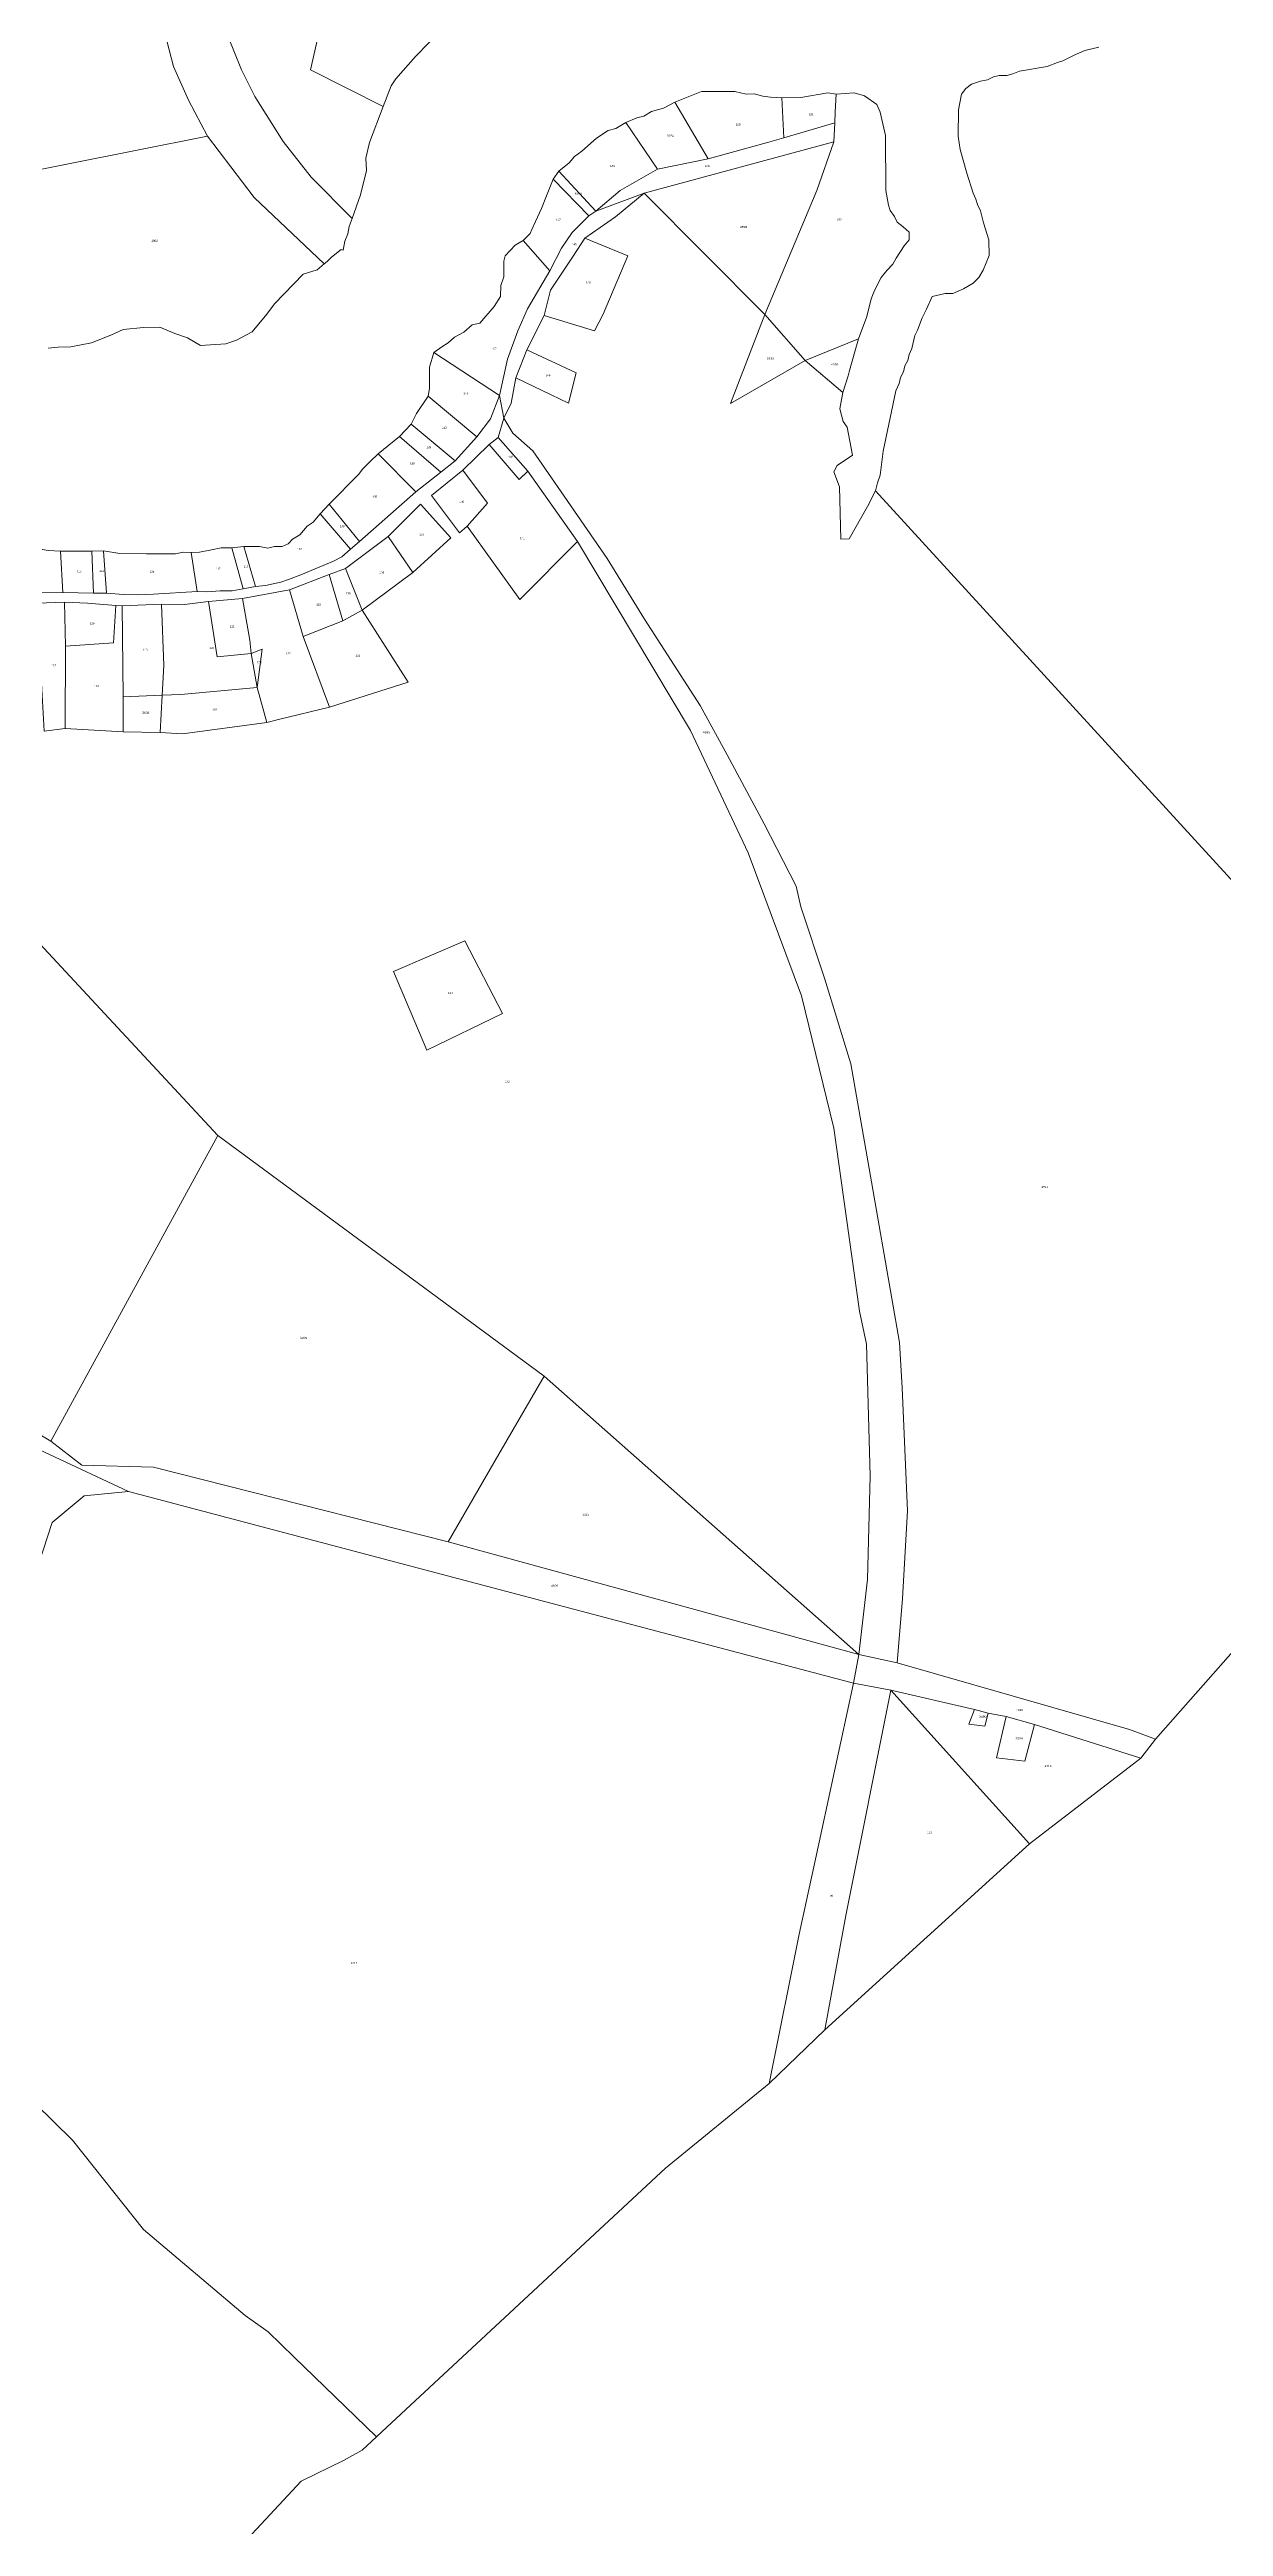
# Model space of a CAD drawing. Header units: metres. Extents: x 208626 to 229755, y 5040476 to 5064226.
# Drawn here: x 220173 to 220980, y 5042974 to 5044678 of the extents above; entities that cross this region are included whole.
import ezdxf

# ---------------------------------------------------------------- set-up
doc = ezdxf.new("R2010")
doc.units = ezdxf.units.M
doc.header["$LTSCALE"] = 0.56
doc.layers.add('6', color=7, linetype='Continuous', lineweight=13)
doc.layers.add('61', color=7, linetype='Continuous')

msp = doc.modelspace()

# ---------------------------------------------------------------- linework, layer by layer
at = {"layer": '6'}
for points in [[(219957.2266, 5044674.4861), (220185.8884, 5044900.7114), (220240.861, 5044853.8242), (220240.861, 5044826.1814), (220236.4963, 5044782.5348), (220237.9512, 5044753.4371), (220243.7707, 5044724.3393), (220249.5903, 5044699.6063), (220258.3196, 5044666.1439), (220268.5038, 5044642.8657), (220281.5978, 5044618.1327), (220136.1729, 5044589.1791), (220132.4345, 5044588.3067), (220134.7727, 5044594.3964), (220115.2442, 5044590.4657), (220091.8955, 5044631.7106), (219998.6915, 5044607.8571)], [(220352.3586, 5044663.7936), (220367.6587, 5044730.4233), (220388.4105, 5044726.5079), (220436.3852, 5044685.0848), (220433.462, 5044682.0641), (220424.5241, 5044672.8554), (220411.0071, 5044657.6081), (220407.8937, 5044652.7152), (220402.4883, 5044638.4944)], [(220569.3089, 5044627.6157), (220576.9133, 5044630.845), (220581.7052, 5044631.8867), (220587.0179, 5044635.116), (220595.0938, 5044637.4303), (220603.0602, 5044641.4704), (220625.7875, 5044602.5619), (220591.0114, 5044595.4408)], [(220603.0602, 5044641.4704), (220621.1859, 5044648.8665), (220644.1035, 5044648.8665), (220651.9163, 5044647.0956), (220657.4374, 5044647.1998), (220663.3751, 5044645.7414), (220668.792, 5044645.0122), (220676.5269, 5044644.6385), (220677.8548, 5044616.9903), (220666.5835, 5044613.8601), (220625.7875, 5044602.5619)], [(220664.7702, 5044495.5143), (220700.6748, 5044580.9082), (220712.3909, 5044614.2691), (220713.0344, 5044627.3128), (220713.299, 5044634.9011), (220713.896, 5044646.9874), (220726.2301, 5044647.9125), (220733.3222, 5044645.9596), (220741.956, 5044640.0495), (220744.1075, 5044634.6993), (220747.8285, 5044618.6679), (220748.0202, 5044580.8974), (220749.9731, 5044570.7732), (220751.0524, 5044567.0216), (220753.9817, 5044563.013), (220755.7804, 5044559.0559), (220759.9945, 5044555.921), (220764.1573, 5044552.118), (220764.0031, 5044546.9274), (220760.7654, 5044542.8674), (220755.0609, 5044534.1822), (220752.9539, 5044530.1222), (220748.7911, 5044525.8053), (220744.9367, 5044520.9745), (220740.2601, 5044511.9295), (220737.9988, 5044506.2764), (220735.0695, 5044494.0451), (220729.3136, 5044478.8845), (220692.615, 5044463.9569)], [(220676.5269, 5044644.6385), (220689.6391, 5044644.8803), (220708.1401, 5044647.9638), (220713.896, 5044646.9874), (220713.299, 5044634.9011), (220713.0344, 5044627.3128), (220677.8548, 5044616.9903)], [(220523.1612, 5044594.0727), (220530.349, 5044599.8021), (220533.8908, 5044604.1773), (220538.9952, 5044607.9274), (220549.2039, 5044616.8861), (220557.1209, 5044621.9905), (220562.3294, 5044623.553), (220569.3089, 5044627.6157), (220591.0114, 5044595.4408), (220565.3512, 5044580.8611), (220548.7217, 5044566.7059)], [(220548.7217, 5044566.7059), (220565.3512, 5044580.8611), (220591.0114, 5044595.4408), (220625.7875, 5044602.5619), (220666.5835, 5044613.8601), (220677.8548, 5044616.9903), (220713.0344, 5044627.3128), (220712.3909, 5044614.2691), (220581.8547, 5044579.0486)], [(220581.8547, 5044579.0486), (220712.3909, 5044614.2691), (220700.6748, 5044580.9082), (220664.7702, 5044495.5143)], [(220498.626, 5044546.4215), (220503.4195, 5044551.3445), (220504.5855, 5044554.0651), (220507.1765, 5044559.3768), (220511.3147, 5044568.5295), (220514.8202, 5044577.2551), (220519.2027, 5044588.6558), (220543.8249, 5044563.3435), (220532.3529, 5044551.8226), (220525.1113, 5044541.2044), (220516.9467, 5044525.4583)], [(220519.2027, 5044588.6558), (220523.1612, 5044594.0727), (220548.7217, 5044566.7059), (220543.8249, 5044563.3435)], [(220482.3561, 5044439.9238), (220487.9386, 5044464.8321), (220495.0428, 5044484.2502), (220501.6734, 5044499.4058), (220516.9467, 5044525.4583), (220525.1113, 5044541.2044), (220532.3529, 5044551.8226), (220543.8249, 5044563.3435), (220548.7217, 5044566.7059), (220581.8547, 5044579.0486), (220562.1834, 5044562.7575), (220541.0157, 5044548.11), (220532.9717, 5044535.7345), (220517.5024, 5044512.2212), (220513.171, 5044494.8956), (220501.2006, 5044471.2219), (220493.6192, 5044451.9767), (220490.3955, 5044434.5392), (220485.3953, 5044424.1817)], [(220513.171, 5044494.8956), (220517.5024, 5044512.2212), (220532.9717, 5044535.7345), (220541.0157, 5044548.11), (220570.5999, 5044535.9557), (220553.6875, 5044495.7158), (220547.8222, 5044484.3764)], [(220437.3474, 5044469.4669), (220442.6309, 5044473.2385), (220447.1935, 5044476.0742), (220451.3392, 5044479.9607), (220457.9464, 5044483.4587), (220463.5172, 5044488.3817), (220468.8288, 5044489.6772), (220478.8044, 5044500.9483), (220483.0797, 5044507.9442), (220483.3388, 5044515.5878), (220485.2821, 5044521.5473), (220485.2821, 5044532.1706), (220486.1889, 5044535.9277), (220493.1848, 5044543.3122), (220498.626, 5044546.4215), (220516.9467, 5044525.4583), (220501.6734, 5044499.4058), (220495.0428, 5044484.2502), (220487.9386, 5044464.8321), (220482.3561, 5044439.9238)], [(220641.2568, 5044434.2559), (220664.7702, 5044495.5143), (220692.615, 5044463.9569)], [(220433.3313, 5044439.2811), (220434.3677, 5044444.5928), (220434.2382, 5044459.3618), (220437.3474, 5044469.4669), (220482.3561, 5044439.9238), (220476.1684, 5044423.8357), (220466.8868, 5044411.4603)], [(220493.6192, 5044451.9767), (220501.2006, 5044471.2219), (220535.0255, 5044455.4759), (220529.7768, 5044434.4811)], [(220692.615, 5044463.9569), (220729.3136, 5044478.8845), (220722.9924, 5044456.9402), (220722.2215, 5044453.24), (220718.4699, 5044441.831)], [(220421.7164, 5044420.1231), (220425.299, 5044427.4918), (220433.3313, 5044439.2811), (220466.8868, 5044411.4603), (220451.8135, 5044394.8772)], [(220399.0457, 5044399.6587), (220413.5629, 5044411.7366), (220442.1277, 5044387.1855), (220424.8845, 5044373.4924)], [(220413.5629, 5044411.7366), (220421.7164, 5044420.1231), (220451.8135, 5044394.8772), (220442.1277, 5044387.1855)], [(220481.4089, 5044410.8803), (220485.3953, 5044424.1817), (220491.4669, 5044413.8243), (220505.3959, 5044401.681), (220526.8252, 5044370.6086), (220556.4689, 5044327.7502), (220582.184, 5044285.9632), (220620.3995, 5044226.6756), (220638.9715, 5044192.746), (220664.3294, 5044145.2445), (220686.473, 5044102.386), (220689.6874, 5044088.0999), (220705.7593, 5044039.1698), (220723.9741, 5043980.2394), (220738.2161, 5043898.9793), (220752.1893, 5043818.8058), (220757.5466, 5043788.4477), (220759.3324, 5043757.3753), (220762.9039, 5043672.7298), (220759.4667, 5043612.568), (220755.7858, 5043568.2652), (220729.3767, 5043573.8926), (220735.5129, 5043625.5368), (220737.293, 5043696.7425), (220734.6813, 5043787.2827), (220729.8564, 5043810.0187), (220712.3144, 5043935.856), (220690.1533, 5044026.8332), (220653.4125, 5044125.3918), (220613.7558, 5044209.3708), (220535.9765, 5044339.4204), (220501.7608, 5044387.8925)], [(220365.2691, 5044365.1984), (220385.7128, 5044385.7105), (220388.1059, 5044389.1975), (220393.5074, 5044394.5307), (220399.0457, 5044399.6587), (220424.8845, 5044373.4924), (220386.1197, 5044339.4955)], [(220457.0904, 5044388.5261), (220475.3348, 5044406.1406), (220496.0053, 5044382.1246), (220501.7608, 5044387.8925), (220535.9765, 5044339.4204), (220496.375, 5044299.5021), (220460.2585, 5044349.8751), (220474.1982, 5044365.7157)], [(220475.3348, 5044406.1406), (220481.4089, 5044410.8803), (220501.7608, 5044387.8925), (220496.0053, 5044382.1246)], [(220435.5769, 5044371.1163), (220457.0904, 5044388.5261), (220474.1982, 5044365.7157), (220460.2585, 5044349.8751), (220454.8727, 5044345.4398)], [(220358.9787, 5044358.4294), (220365.2691, 5044365.1984), (220386.1197, 5044339.4955), (220379.9585, 5044334.0922)], [(220405.767, 5044342.9053), (220428.0527, 5044365.1761), (220448.8533, 5044341.9548), (220422.8748, 5044318.194)], [(220306.605, 5044335.9354), (220317.3392, 5044335.8661), (220323.0825, 5044334.8405), (220327.7319, 5044335.8661), (220332.9283, 5044336.0028), (220336.9624, 5044337.7806), (220340.0392, 5044340.9257), (220345.0989, 5044344.0026), (220350.0218, 5044350.0194), (220354.2609, 5044352.7544), (220358.9787, 5044358.4294), (220379.9585, 5044334.0922), (220374.0658, 5044328.9242), (220368.1885, 5044325.8312), (220345.8097, 5044316.5873), (220337.325, 5044313.1782), (220332.0763, 5044311.4286), (220321.5789, 5044309.0958), (220314.5253, 5044308.3728)], [(220081.4492, 5044320.9332), (220088.9712, 5044322.0546), (220094.3043, 5044320.9606), (220097.7914, 5044321.8495), (220103.9508, 5044322.0035), (220109.2098, 5044323.9691), (220115.7761, 5044324.8135), (220126.0297, 5044327.9347), (220129.927, 5044329.9176), (220137.7216, 5044331.7637), (220142.9864, 5044332.8576), (220149.9641, 5044332.8922), (220155.1569, 5044334.02), (220168.2162, 5044333.8833), (220171.9768, 5044333.1311), (220180.5226, 5044332.658), (220182.1844, 5044304.2286), (220154.9539, 5044304.1806), (220134.9916, 5044302.2125), (220116.605, 5044299.2989), (220094.9707, 5044294.7917)], [(220180.5226, 5044332.658), (220202.0658, 5044332.7751), (220203.1919, 5044303.8472), (220182.1844, 5044304.2286)], [(220202.0658, 5044332.7751), (220210.0274, 5044332.8922), (220212.2249, 5044303.7939), (220203.1919, 5044303.8472)], [(220210.0274, 5044332.8922), (220221.4109, 5044331.0799), (220239.6439, 5044330.8847), (220250.88, 5044330.9432), (220259.6646, 5044330.8847), (220264.8966, 5044331.9688), (220270.4348, 5044331.9004), (220274.4203, 5044304.9774), (220244.506, 5044303.1417), (220233.4215, 5044302.6702), (220223.9133, 5044302.8557), (220212.2249, 5044303.7939)], [(220270.4348, 5044331.9004), (220276.1098, 5044331.9688), (220284.2614, 5044333.7448), (220290.9469, 5044335.0456), (220298.3679, 5044334.985), (220306.0803, 5044306.962), (220298.5619, 5044305.4298), (220290.2677, 5044305.4298), (220281.1153, 5044304.8578), (220274.4203, 5044304.9774)], [(220298.3679, 5044334.985), (220306.605, 5044335.9354), (220314.5253, 5044308.3728), (220306.0803, 5044306.962)], [(220376.3985, 5044320.7596), (220405.767, 5044342.9053), (220422.8748, 5044318.194), (220388.0255, 5044292.2154)], [(220337.9693, 5044306.1552), (220365.318, 5044316.6773), (220374.7451, 5044284.8592), (220347.3646, 5044274.0397)], [(220365.318, 5044316.6773), (220376.3985, 5044320.7596), (220388.0255, 5044292.2154), (220374.7451, 5044284.8592)], [(220164.7093, 5044297.1097), (220183.1683, 5044297.6314), (220183.999, 5044267.5042), (220183.7585, 5044210.8775), (220169.1893, 5044208.9768), (220165.7963, 5044270.8502), (220165.8534, 5044270.854)], [(220183.1683, 5044297.6314), (220199.0959, 5044296.9642), (220218.5314, 5044295.3836), (220216.9473, 5044269.7218), (220183.999, 5044267.5042)], [(220183.7585, 5044210.8775), (220183.999, 5044267.5042), (220216.9473, 5044269.7218), (220218.5314, 5044295.3836), (220222.9668, 5044295.0668), (220223.5146, 5044232.593), (220223.6004, 5044208.5772)], [(220222.9668, 5044295.0668), (220249.8957, 5044296.334), (220251.4798, 5044254.1981), (220250.357, 5044233.7063), (220223.5146, 5044232.593)], [(220249.8957, 5044296.334), (220265.7363, 5044296.0172), (220282.3733, 5044298.0958), (220288.1666, 5044260.1495), (220311.674, 5044262.4352), (220315.7925, 5044238.9911), (220263.2018, 5044234.239), (220250.357, 5044233.7063), (220251.4798, 5044254.1981)], [(220282.3733, 5044298.0958), (220305.6545, 5044300.1357), (220310.7235, 5044271.6227), (220311.674, 5044262.4352), (220288.1666, 5044260.1495)], [(220305.6545, 5044300.1357), (220337.9693, 5044306.1552), (220347.3646, 5044274.0397), (220365.5319, 5044225.3682), (220331.29, 5044217.1658), (220322.4456, 5044214.9135), (220315.7925, 5044238.9911), (220319.2774, 5044265.2865), (220311.674, 5044262.4352), (220310.7235, 5044271.6227)], [(220347.3646, 5044274.0397), (220374.7451, 5044284.8592), (220388.0255, 5044292.2154), (220419.5544, 5044242.6125), (220365.5319, 5044225.3682)], [(220311.674, 5044262.4352), (220319.2774, 5044265.2865), (220315.7925, 5044238.9911)], [(220223.5146, 5044232.593), (220250.357, 5044233.7063), (220248.9453, 5044207.9436), (220223.6004, 5044208.5772)], [(220248.9453, 5044207.9436), (220250.357, 5044233.7063), (220263.2018, 5044234.239), (220315.7925, 5044238.9911), (220322.4456, 5044214.9135), (220264.4266, 5044207.0381)], [(220409.52, 5044043.6809), (220458.5186, 5044064.6811), (220484.5178, 5044014.6807), (220432.5193, 5043989.6805)], [(220173.8779, 5043720.7744), (220288.6971, 5043930.8312), (220512.9951, 5043765.278), (220482.0313, 5043711.719), (220447.1298, 5043651.3489), (220244.3681, 5043702.8649), (220195.2404, 5043704.2061)], [(220447.1298, 5043651.3489), (220482.0313, 5043711.719), (220512.9951, 5043765.278), (220729.3767, 5043573.8926)], [(220135.9053, 5043738.1118), (220154.5832, 5043732.0877), (220173.8779, 5043720.7744), (220195.2404, 5043704.2061), (220244.3681, 5043702.8649), (220447.1298, 5043651.3489), (220729.3767, 5043573.8926), (220725.7221, 5043554.3311), (220227.2822, 5043686.0616), (220151.4766, 5043721.5143)], [(220073.2638, 5043353.1551), (220174.768, 5043664.6999), (220196.7511, 5043683.0566), (220227.2822, 5043686.0616), (220725.7221, 5043554.3311), (220699.6429, 5043433.0841), (220688.4, 5043381.6878), (220681.9754, 5043349.5652), (220667.7785, 5043278.854), (220596.514, 5043220.6752), (220404.9193, 5043042.5696), (220397.8063, 5043035.9575), (220354.9, 5043077.4832), (220341.2707, 5043090.674), (220323.2512, 5043108.1137), (220307.4776, 5043119.3533), (220237.696, 5043178.454), (220188.741, 5043239.8993)], [(220725.7221, 5043554.3311), (220729.3767, 5043573.8926), (220755.7858, 5043568.2652), (220915.6315, 5043522.4166), (220933.442, 5043515.7259), (220923.3179, 5043502.707), (220850.3321, 5043525.8488), (220830.7505, 5043531.1892), (220818.5288, 5043533.5298), (220808.9381, 5043536.0985), (220751.4367, 5043549.5269)], [(220667.7785, 5043278.854), (220681.9754, 5043349.5652), (220688.4, 5043381.6878), (220699.6429, 5043433.0841), (220725.7221, 5043554.3311), (220751.4367, 5043549.5269), (220720.5226, 5043394.5369), (220706.0674, 5043315.8364)], [(220706.0674, 5043315.8364), (220720.5226, 5043394.5369), (220751.4367, 5043549.5269), (220846.9065, 5043443.7448)], [(220751.4367, 5043549.5269), (220808.9381, 5043536.0985), (220805.0378, 5043526.0865), (220816.2027, 5043524.6909), (220818.5288, 5043533.5298), (220830.7505, 5043531.1892), (220824.1113, 5043502.8261), (220843.65, 5043500.5001), (220850.3321, 5043525.8488), (220923.3179, 5043502.707), (220846.9065, 5043443.7448)], [(220805.0378, 5043526.0865), (220808.9381, 5043536.0985), (220818.5288, 5043533.5298), (220816.2027, 5043524.6909)], [(220824.1113, 5043502.8261), (220830.7505, 5043531.1892), (220850.3321, 5043525.8488), (220843.65, 5043500.5001)]]:
    msp.add_lwpolyline(points, close=True, dxfattribs=at)
for points in [[(221052.0033, 5044817.0432), (221056.7827, 5044822.131), (221062.9788, 5044829.0887), (221065.1596, 5044833.1802), (221069.8362, 5044837.9083), (221071.9947, 5044842.0196), (221078.4701, 5044848.3922), (221651.483, 5044275.6831), (221224.4956, 5043845.6799), (220741.0309, 5044374.302)], [(220378.1349, 5044551.0201), (220376.0025, 5044545.9351), (220374.909, 5044539.7019), (220373.4567, 5044540.2714), (220366.8714, 5044534.9997), (220363.9736, 5044531.8831), (220361.8958, 5044530.4615), (220313.6053, 5044575.941), (220281.5978, 5044618.1327), (220268.5038, 5044642.8657), (220258.3196, 5044666.1439), (220249.5903, 5044699.6063), (220243.7707, 5044724.3393), (220237.9512, 5044753.4371), (220236.4963, 5044782.5348)], [(220367.6587, 5044730.4233), (220352.3586, 5044663.7936), (220402.4883, 5044638.4944), (220393.106, 5044613.811), (220390.3975, 5044602.9772), (220390.984, 5044594.5977), (220386.8765, 5044577.7885), (220381.0328, 5044561.5181), (220352.9675, 5044590.0271), (220333.5382, 5044614.5325), (220314.1089, 5044645.5143), (220305.0069, 5044663.8933), (220294.8547, 5044688.7488)], [(220294.8547, 5044688.7488), (220305.0069, 5044663.8933), (220314.1089, 5044645.5143), (220333.5382, 5044614.5325), (220352.9675, 5044590.0271), (220381.0328, 5044561.5181), (220379.0098, 5044556.1051), (220378.1349, 5044551.0201)], [(220822.0246, 5044658.9617), (220825.9817, 5044659.9382), (220831.2751, 5044659.9895), (220835.2837, 5044661.1202), (220840.0117, 5044662.9703), (220858.9753, 5044666.0538), (220866.1188, 5044668.9317), (220869.8704, 5044670.011), (220877.5278, 5044673.9167), (220884.9796, 5044677.0517), (220894.5899, 5044679.4157)], [(220741.0309, 5044374.302), (220742.213, 5044379.6982), (220744.0631, 5044385.0429), (220746.3243, 5044401.5397), (220755.0095, 5044442.9616), (220757.1725, 5044448.0989), (220758.093, 5044452.1607), (220760.1264, 5044456.1545), (220761.0224, 5044460.2293), (220763.0781, 5044463.8781), (220764.0545, 5044467.9894), (220765.9046, 5044472.0494), (220767.9089, 5044480.9916), (220769.8104, 5044484.6918), (220773.0995, 5044493.1715), (220775.9774, 5044499.1329), (220779.8318, 5044507.8182), (220788.8254, 5044509.9766), (220794.016, 5044509.9766), (220801.4678, 5044513.1115), (220808.046, 5044516.9659), (220812.0031, 5044520.9745), (220814.9325, 5044525.9081), (220819.0952, 5044536.0837), (220818.941, 5044546.9274), (220815.138, 5044558.6447), (220813.0824, 5044566.9188), (220810.9753, 5044571.133), (220809.9989, 5044574.936), (220808.046, 5044578.9959), (220803.8318, 5044592.769), (220799.0524, 5044609.0602), (220797.7397, 5044618.2551), (220797.9732, 5044636.2465), (220800.0802, 5044647.1416), (220802.9582, 5044650.996), (220807.0181, 5044653.9767), (220813.0824, 5044655.981), (220817.9646, 5044656.906), (220822.0246, 5044658.9617)], [(220136.1729, 5044589.1791), (220281.5978, 5044618.1327), (220313.6053, 5044575.941), (220361.8958, 5044530.4615), (220357.0835, 5044526.3278), (220347.3331, 5044523.3485), (220327.5613, 5044502.7643), (220322.4153, 5044495.7223), (220312.394, 5044483.5342), (220301.5601, 5044477.8465), (220294.2473, 5044475.4088), (220276.7158, 5044474.3117), (220267.9212, 5044479.4419), (220259.1266, 5044482.3734), (220248.8662, 5044486.7707), (220237.6406, 5044486.5135), (220223.5566, 5044485.1593), (220215.1604, 5044481.3674), (220201.8889, 5044475.9505), (220187.5341, 5044473.2421), (220178.867, 5044472.9712), (220172.0959, 5044472.4295)], [(220485.3953, 5044424.1817), (220490.3955, 5044434.5392), (220493.6192, 5044451.9767), (220529.7768, 5044434.4811), (220535.0255, 5044455.4759), (220501.2006, 5044471.2219), (220513.171, 5044494.8956), (220547.8222, 5044484.3764), (220553.6875, 5044495.7158), (220570.5999, 5044535.9557), (220541.0157, 5044548.11), (220562.1834, 5044562.7575), (220581.8547, 5044579.0486), (220664.7702, 5044495.5143), (220641.2568, 5044434.2559), (220692.615, 5044463.9569), (220718.4699, 5044441.831), (220716.4739, 5044430.6105), (220718.6168, 5044422.0388), (220721.4741, 5044418.1101), (220725.0456, 5044398.8238), (220714.6557, 5044391.7849), (220712.1881, 5044387.3949), (220716.1168, 5044377.0374), (220717.1882, 5044340.9649), (220722.9027, 5044341.322), (220735.4031, 5044363.4656), (220741.0309, 5044374.302), (221224.4956, 5043845.6799), (220933.442, 5043515.7259), (220915.6315, 5043522.4166), (220755.7858, 5043568.2652), (220759.4667, 5043612.568), (220762.9039, 5043672.7298), (220759.3324, 5043757.3753), (220757.5466, 5043788.4477), (220752.1893, 5043818.8058), (220738.2161, 5043898.9793), (220723.9741, 5043980.2394), (220705.7593, 5044039.1698)], [(220154.9539, 5044304.1806), (220182.1844, 5044304.2286), (220203.1919, 5044303.8472), (220212.2249, 5044303.7939), (220223.9133, 5044302.8557), (220233.4215, 5044302.6702), (220244.506, 5044303.1417), (220274.4203, 5044304.9774), (220281.1153, 5044304.8578), (220290.2677, 5044305.4298), (220298.5619, 5044305.4298), (220306.0803, 5044306.962), (220314.5253, 5044308.3728), (220321.5789, 5044309.0958), (220332.0763, 5044311.4286), (220337.325, 5044313.1782), (220345.8097, 5044316.5873), (220368.1885, 5044325.8312), (220374.0658, 5044328.9242), (220379.9585, 5044334.0922), (220386.1197, 5044339.4955), (220424.8845, 5044373.4924), (220442.1277, 5044387.1855), (220451.8135, 5044394.8772), (220466.8868, 5044411.4603), (220476.1684, 5044423.8357), (220482.3561, 5044439.9238), (220485.3953, 5044424.1817), (220481.4089, 5044410.8803), (220475.3348, 5044406.1406), (220457.0904, 5044388.5261), (220435.5769, 5044371.1163)], [(220705.7593, 5044039.1698), (220689.6874, 5044088.0999), (220686.473, 5044102.386), (220664.3294, 5044145.2445), (220638.9715, 5044192.746), (220620.3995, 5044226.6756), (220582.184, 5044285.9632), (220556.4689, 5044327.7502), (220526.8252, 5044370.6086), (220505.3959, 5044401.681), (220491.4669, 5044413.8243), (220485.3953, 5044424.1817)], [(220435.5769, 5044371.1163), (220454.8727, 5044345.4398), (220460.2585, 5044349.8751), (220496.375, 5044299.5021), (220535.9765, 5044339.4204), (220613.7558, 5044209.3708), (220653.4125, 5044125.3918), (220690.1533, 5044026.8332), (220712.3144, 5043935.856), (220729.8564, 5043810.0187), (220734.6813, 5043787.2827), (220737.293, 5043696.7425), (220735.5129, 5043625.5368), (220729.3767, 5043573.8926), (220512.9951, 5043765.278), (220288.6971, 5043930.8312), (220103.0355, 5044130.5496)], [(220169.1893, 5044208.9768), (220183.7585, 5044210.8775), (220223.6004, 5044208.5772), (220248.9453, 5044207.9436), (220264.4266, 5044207.0381), (220322.4456, 5044214.9135), (220331.29, 5044217.1658), (220365.5319, 5044225.3682), (220419.5544, 5044242.6125), (220388.0255, 5044292.2154), (220422.8748, 5044318.194), (220448.8533, 5044341.9548), (220428.0527, 5044365.1761), (220405.767, 5044342.9053), (220376.3985, 5044320.7596), (220365.318, 5044316.6773), (220337.9693, 5044306.1552), (220305.6545, 5044300.1357)], [(220305.6545, 5044300.1357), (220282.3733, 5044298.0958), (220265.7363, 5044296.0172), (220249.8957, 5044296.334), (220222.9668, 5044295.0668), (220218.5314, 5044295.3836), (220199.0959, 5044296.9642), (220183.1683, 5044297.6314), (220164.7093, 5044297.1097), (220146.1176, 5044296.6919), (220119.4307, 5044294.0905), (220090.8564, 5044286.8297), (220054.2152, 5044266.1726), (220033.6224, 5044249.936), (220025.0085, 5044237.6844), (220019.7619, 5044245.9758)], [(220103.0355, 5044130.5496), (220288.6971, 5043930.8312), (220173.8779, 5043720.7744), (220154.5832, 5043732.0877)], [(220151.4766, 5043721.5143), (220227.2822, 5043686.0616), (220196.7511, 5043683.0566), (220174.768, 5043664.6999), (220073.2638, 5043353.1551)], [(219624.7256, 5042970.1325), (219640.7252, 5042978.455), (219691.4593, 5043019.3983), (219751.9841, 5043058.5614), (219763.6438, 5043067.209), (219858.7927, 5043137.7777), (219905.0764, 5043164.4799), (219925.8151, 5043181.3022), (219969.9626, 5043212.6327), (220016.1792, 5043257.2913), (220024.3134, 5043263.5204), (220054.7477, 5043296.3239), (220073.2638, 5043353.1551), (220188.741, 5043239.8993), (220237.696, 5043178.454), (220307.4776, 5043119.3533), (220323.2512, 5043108.1137), (220341.2707, 5043090.674), (220354.9, 5043077.4832), (220397.8063, 5043035.9575), (220387.9401, 5043026.7859), (220375.123, 5043019.6653), (220345.9287, 5043005.4241), (219974.1682, 5042605.9602)]]:
    msp.add_lwpolyline(points, dxfattribs=at)

# ---------------------------------------------------------------- texts
at = {"layer": '61'}
for s, width, p in [('151', 0.85, (220695.1641, 5044632.5)), ('3234', 1.2, (220597.5469, 5044617.75)), ('4590', 1.2, (220533.9688, 5044578)), ('4592', 1.2, (220647.7813, 5044555)), ('1902', 1.1, (220242.9063, 5044545.5)), ('3435', 1.2, (220666.214, 5044464.5757)), ('4593', 1.2, (220710.4063, 5044460.5)), ('141', 0.85, (220496.5313, 5044341)), ('115', 0.85, (220191.8594, 5044318.25)), ('117', 0.85, (220287.3516, 5044320)), ('118', 0.85, (220306.4531, 5044321.5)), ('121', 0.85, (220297.0313, 5044280.25)), ('119', 0.85, (220237.2188, 5044264.25)), ('131', 0.85, (220383.4531, 5044260.25)), ('112', 0.85, (220174.3594, 5044253.5)), ('116', 0.85, (220203.6719, 5044239.25)), ('3838', 1.2, (220236.6094, 5044221)), ('4693', 1.2, (220622.1563, 5044207.5)), ('4591', 1.1, (220854.9531, 5043894.75)), ('3209', 1.2, (220345.1719, 5043791)), ('3210', 1.1, (220539.4063, 5043669.5)), ('4629', 1.2, (220517.7813, 5043620.5)), ('3490', 1.2, (220812.2109, 5043530.5)), ('4818', 1.1, (220837.6861, 5043535.1397)), ('3594', 1.2, (220837.2188, 5043515.5)), ('4719', 1.1, (220857.3125, 5043496.5)), ('101', 0.85, (220776.4844, 5043451)), ('99', 1.1, (220709.6094, 5043407.25)), ('3212', 1.1, (220380.0469, 5043361))]:
    msp.add_text(s, height=1.4, dxfattribs=dict(at, width=width)).set_placement(p)
for s, p in [('150', (220644.8516, 5044625.5)), ('149', (220558.4375, 5044597)), ('158', (220623.5469, 5044597)), ('147', (220521.2188, 5044560)), ('152', (220714.4688, 5044560)), ('145', (220532.1094, 5044543)), ('148', (220541.8906, 5044517)), ('157', (220477.1406, 5044471.25)), ('146', (220514.1719, 5044453)), ('144', (220457.5469, 5044440.5)), ('143', (220442.7266, 5044417)), ('139', (220432.1563, 5044403.5)), ('142', (220488.5469, 5044397)), ('138', (220420.9063, 5044392.5)), ('135', (220395.0313, 5044369.5)), ('140', (220454.8906, 5044366)), ('133', (220372.5469, 5044349.25)), ('137', (220427.3125, 5044343.5)), ('132', (220343.25, 5044333.5)), ('123', (220207.1406, 5044318.5)), ('124', (220241.8516, 5044318)), ('136', (220399.8672, 5044317.5)), ('129', (220356.3594, 5044295.25)), ('130', (220376.6719, 5044303)), ('125', (220200.6563, 5044282.5)), ('120', (220282.8438, 5044265.5)), ('127', (220335.5938, 5044261.75)), ('128', (220315.5813, 5044255.5709)), ('122', (220284.9844, 5044223)), ('134', (220447.0156, 5044028.25)), ('102', (220486.078, 5043967.2639))]:
    msp.add_text(s, height=1.4, dxfattribs=at).set_placement(p)

doc.saveas('drawing.dxf')
